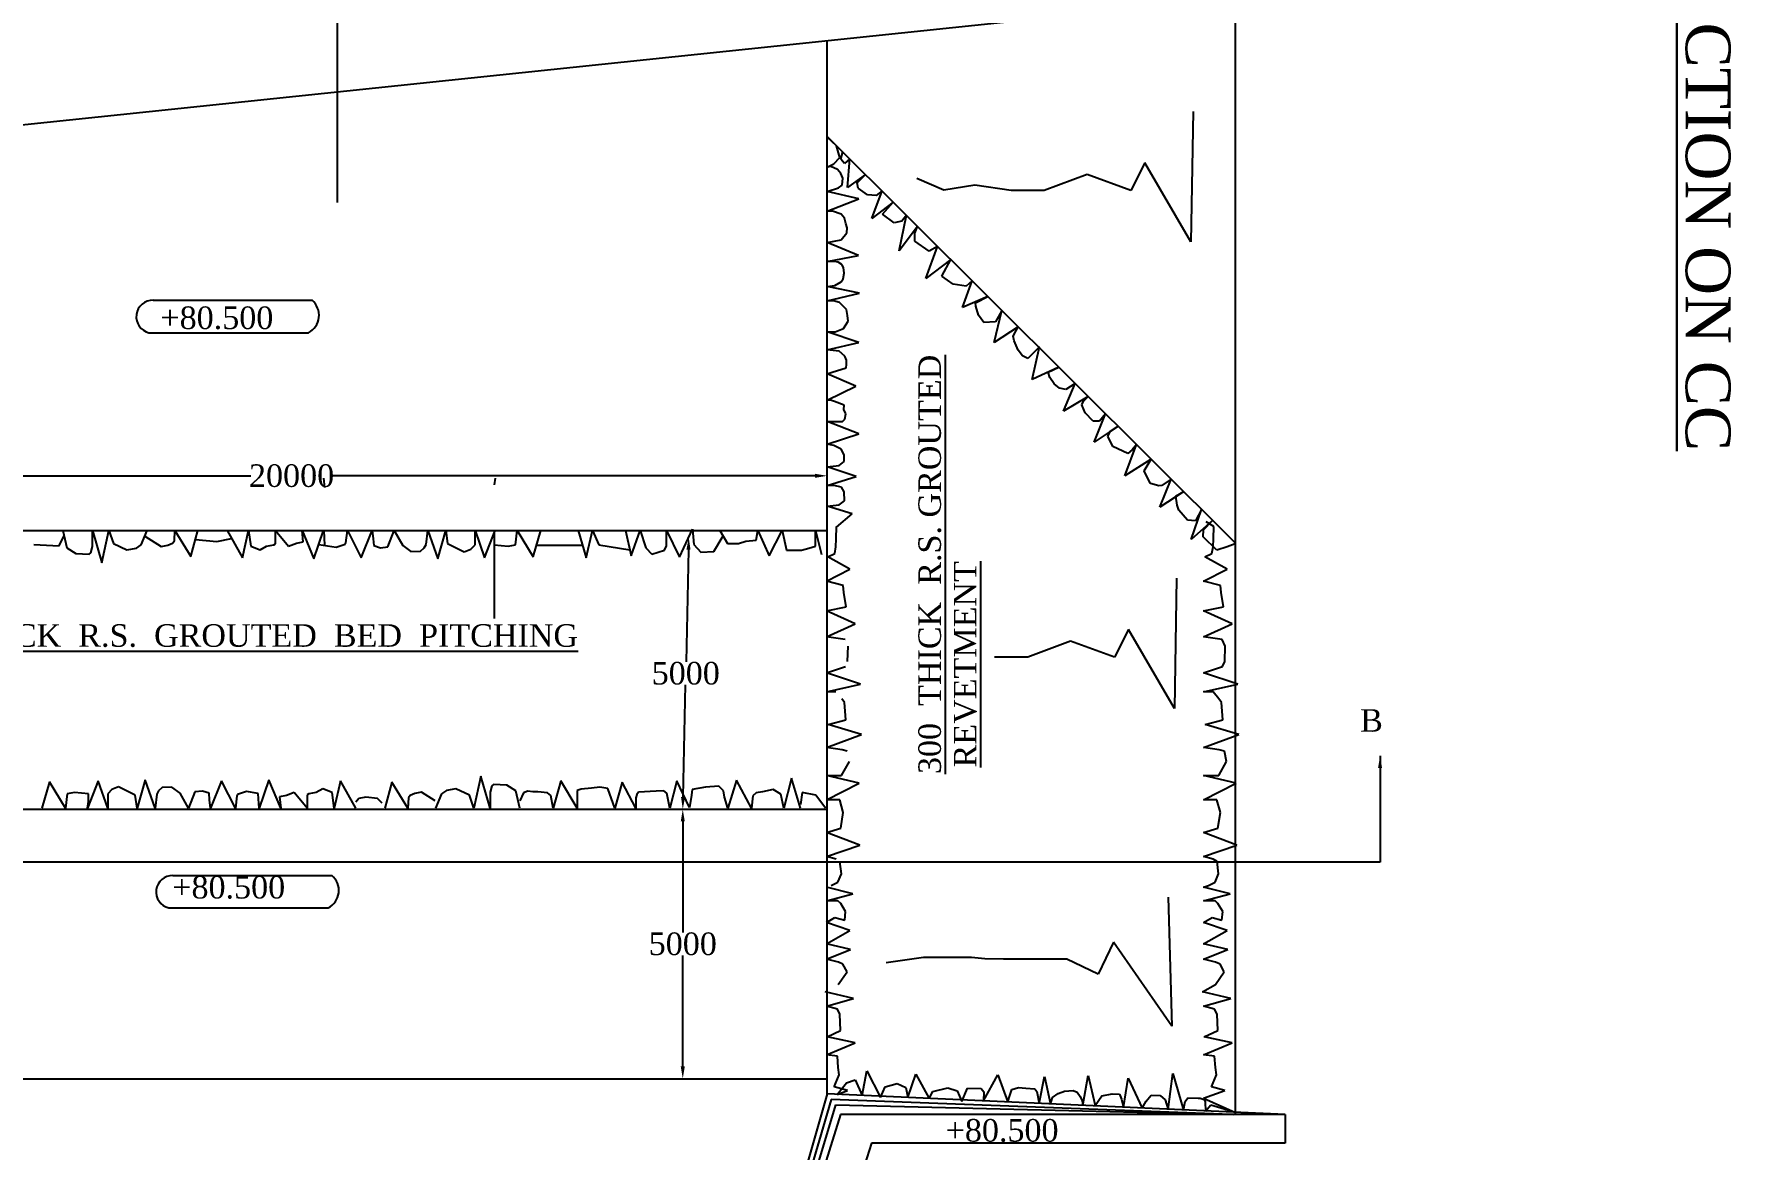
# Model space of a CAD drawing. Header units: millimetres. Extents: x 71701 to 922021, y 11212 to 550189.
# Drawn here: x 582130 to 734848, y 269622 to 369944 of the extents above; entities that cross this region are included whole.
import ezdxf

# ---------------------------------------------------------------- set-up
doc = ezdxf.new("R2010")
doc.units = ezdxf.units.MM
doc.header["$MEASUREMENT"] = 0
doc.header["$PDMODE"] = 66
doc.header["$PDSIZE"] = 170
for name, color, linetype in [('DIM', 5, 'Continuous'), ('DWG. LINE', 1, 'Continuous'), ('HATCH', 2, 'Continuous'), ('TEXT', 7, 'Continuous')]:
    doc.layers.add(name, color=color, linetype=linetype)
doc.layers.add('TITLE', color=7, linetype='Continuous', lineweight=30)
doc.styles.get("Standard").update_dxf_attribs({"font": 'TIMES.TTF', "height": 2030})
doc.dimstyles.get("Standard").update_dxf_attribs({"dimtxt": 2030, "dimasz": 1100, "dimexe": 0.18, "dimexo": 0.0625, "dimgap": 0.09, "dimtad": 0, "dimtih": 1, "dimtoh": 1, "dimdec": 1, "dimzin": 0, "dimdsep": 46, "dimtxsty": 'Standard', "dimcen": 0.09, "dimse1": 1, "dimse2": 1, "dimclrd": 5, "dimclre": 5, "dimclrt": 4, "dimadec": 0, "dimazin": 0, "dimtfac": 1, "dimtdec": 1, "dimtofl": 0, "dimtmove": 0, "dimatfit": 3, "dimfxl": 1, "dimtolj": 1, "dimtzin": 0, "dimarcsym": 0})

# ---------------------------------------------------------------- blocks, each defined once
blk = doc.blocks.new('*D24')
at = {"layer": 'Defpoints', "color": 0}
for p in [(641053, 324638), (640517, 300197), (640517, 300197)]:
    blk.add_point(p, dxfattribs=at)
at = {"layer": 'DIM', "color": 5, "lineweight": -2}
for p, q in [((641029, 323538), (640808, 313450)), ((640541, 301296), (640762, 311385))]:
    blk.add_line(p, q, dxfattribs=at)
at = {"layer": 'DIM', "color": 5}
for points in [[(640845, 323542), (641212, 323534), (641053, 324638)], [(640358, 301300), (640725, 301292), (640517, 300197)]]:
    blk.add_solid(points, dxfattribs=at)
at = {"layer": 'DIM', "color": 4, "insert": (640785, 312417), "char_height": 2030, "attachment_point": 5}
blk.add_mtext('\\A1;5000', dxfattribs=at)
blk = doc.blocks.new('*D25')
at = {"layer": 'Defpoints', "color": 0}
for p in [(640517, 300197), (640517, 275954), (640517, 275954)]:
    blk.add_point(p, dxfattribs=at)
at = {"layer": 'DIM', "color": 5, "lineweight": -2}
for p, q in [((640517, 299097), (640517, 289108)), ((640517, 277054), (640517, 287043))]:
    blk.add_line(p, q, dxfattribs=at)
at = {"layer": 'DIM', "color": 5}
for points in [[(640334, 299097), (640700, 299097), (640517, 300197)], [(640334, 277054), (640700, 277054), (640517, 275954)]]:
    blk.add_solid(points, dxfattribs=at)
at = {"layer": 'DIM', "color": 4, "insert": (640517, 288075), "char_height": 2030, "attachment_point": 5}
blk.add_mtext('\\A1;5000', dxfattribs=at)
blk = doc.blocks.new('*D32')
at = {"layer": 'Defpoints', "color": 0}
for p in [(557110, 330192), (653520, 330192), (653520, 330192)]:
    blk.add_point(p, dxfattribs=at)
at = {"layer": 'DIM', "color": 5, "lineweight": -2}
for p, q in [((558210, 330192), (601654, 330192)), ((652420, 330192), (608976, 330192))]:
    blk.add_line(p, q, dxfattribs=at)
at = {"layer": 'DIM', "color": 5}
for points in [[(558210, 330376), (558210, 330009), (557110, 330192)], [(652420, 330376), (652420, 330009), (653520, 330192)]]:
    blk.add_solid(points, dxfattribs=at)
at = {"layer": 'DIM', "color": 4, "insert": (605315, 330192), "char_height": 2030, "attachment_point": 5}
blk.add_mtext('\\A1;20000', dxfattribs=at)

msp = doc.modelspace()

# ---------------------------------------------------------------- linework, layer by layer
at = {"layer": 'DWG. LINE'}
for p, q in [((385686.02, 341343.65), (700147.47, 374236.31)), ((690224.76, 373198.39), (690224.76, 272715.78)), ((653519.83, 274583.49), (653519.83, 369359.06)), ((653519.83, 360731.34), (690224.76, 324153.98)), ((556780.29, 325257.6), (653519.83, 325257.6)), ((252971.17, 300196.64), (653519.83, 300196.64)), ((653519.83, 274583.49), (631340.95, 197426.29)), ((653860.61, 274074.16), (631345.8, 197426.29)), ((631351.57, 197426.29), (654296.56, 273596.36)), ((694731.09, 272715.78), (653519.83, 274583.49)), ((689869.94, 272715.78), (653860.61, 274074.16)), ((654296.56, 273596.36), (690044.48, 272715.78)), ((654695.61, 272715.78), (631358.3, 197426.29)), ((694731.09, 272715.78), (654695.61, 272715.78)), ((694731.09, 272715.78), (694731.09, 270144.01)), ((657507.48, 270144.01), (634088.3, 196655.68)), ((694731.09, 270144.01), (657507.48, 270144.01))]:
    msp.add_line(p, q, dxfattribs=at)
msp.add_lwpolyline([(252971.17, 275953.96), (653519.83, 275953.96)], dxfattribs=at)
at = {"layer": 'HATCH'}
for p, q in [((686436.12, 362980.08), (686243.4, 351234.48)), ((654363.75, 359890.35), (653519.83, 360651.74)), ((654663.03, 358816.63), (654363.75, 359890.35)), ((654730.05, 358688), (654929.89, 359326.17)), ((653519.83, 357949.64), (654113.47, 358253.09)), ((653839.03, 358031.53), (653519.83, 357949.64)), ((654431.98, 357756.99), (653839.03, 358031.53)), ((654113.47, 358253.09), (654663.03, 358816.63)), ((654750.15, 357395.75), (654431.98, 357756.99)), ((655059.12, 358298.33), (654730.05, 358688)), ((654923.7, 356962.25), (654750.15, 357395.75)), ((655540.07, 358718.12), (655059.12, 358298.33)), ((655339.43, 356130.81), (655540.07, 358718.12)), ((682099.98, 358358.86), (680847.31, 355855.7)), ((686243.4, 351234.48), (682099.98, 358358.86)), ((653519.83, 355777.37), (654533.22, 356109.72)), ((654533.22, 356109.72), (654865.85, 356326.46)), ((654865.85, 356326.46), (654923.7, 356962.25)), ((656969.01, 357294.15), (655339.43, 356130.81)), ((656220.03, 356542.56), (656969.01, 357294.15)), ((656305.35, 356067.65), (656220.03, 356542.56)), ((657134.1, 355470.98), (656305.35, 356067.65)), ((664022.74, 355883.73), (661565.4, 356928.5)), ((666793.79, 356353.88), (664022.74, 355883.73)), ((670055.15, 355855.7), (666793.79, 356353.88)), ((673042.27, 355855.7), (670055.15, 355855.7)), ((676896.61, 357299.83), (673042.27, 355855.7)), ((680847.31, 355855.7), (676896.61, 357299.83)), ((656369.92, 355112.69), (653519.83, 355777.37)), ((653519.83, 354006.92), (656369.92, 355112.69)), ((657926.3, 355422.27), (657134.1, 355470.98)), ((657537.2, 353336.37), (658449.57, 355818.73)), ((659456.34, 354815.46), (657537.2, 353336.37)), ((658449.57, 355818.73), (657926.3, 355422.27)), ((658487.83, 353738.21), (659456.34, 354815.46)), ((653983.57, 354006.92), (653519.83, 354006.92)), ((654778.99, 353717.92), (653983.57, 354006.92)), ((655068.24, 353371.13), (654778.99, 353717.92)), ((655198.4, 352894.29), (655068.24, 353371.13)), ((655299.63, 352504.14), (655198.4, 352894.29)), ((659535.96, 352958.88), (658487.83, 353738.21)), ((660230.66, 353092.83), (659535.96, 352958.88)), ((659974.53, 350426.5), (660640.09, 353635.83)), ((660640.09, 353635.83), (660230.66, 353092.83)), ((653519.83, 351174.77), (654778.99, 351434.86)), ((654778.99, 351434.86), (655270.71, 352056.2)), ((655270.71, 352056.2), (655299.63, 352504.14)), ((661645.98, 352633.43), (659974.53, 350426.5)), ((661396, 352036.1), (661645.98, 352633.43)), ((661396, 351310.2), (661396, 352036.1)), ((662691.11, 350394.93), (661396, 351310.2)), ((656326.42, 350012.15), (653519.83, 351174.77)), ((653519.83, 349463.05), (656326.42, 350012.15)), ((662375.23, 347933.18), (663448.85, 350836.82)), ((663448.85, 350836.82), (662691.11, 350394.93)), ((654113.7, 349463.05), (653519.83, 349463.05)), ((654489.72, 349419.71), (654113.7, 349463.05)), ((654822.35, 349188.51), (654489.72, 349419.71)), ((654981.44, 348928.42), (654822.35, 349188.51)), ((654952.51, 347902.48), (655024.82, 348437.12)), ((655024.82, 348437.12), (654981.44, 348928.42)), ((664635.2, 349654.6), (662375.23, 347933.18)), ((663828.29, 348154.11), (664635.2, 349654.6)), ((653519.83, 347237.79), (654186.01, 347324.49)), ((656427.66, 346616.46), (653519.83, 347237.79)), ((654186.01, 347324.49), (654764.5, 347656.84)), ((654764.5, 347656.84), (654952.51, 347902.48)), ((664839.11, 347428.21), (663828.29, 348154.11)), ((666007.87, 347238.84), (664839.11, 347428.21)), ((665702.64, 345332.58), (666564.46, 347732.05)), ((666564.46, 347732.05), (666007.87, 347238.84)), ((653519.83, 345943.77), (656427.66, 346616.46)), ((654084.53, 345943.77), (653519.83, 345943.77)), ((654619.64, 345784.83), (654084.53, 345943.77)), ((655255.97, 345163.49), (654619.64, 345784.83)), ((655342.74, 344599.95), (655255.97, 345163.49)), ((667975.21, 346326.2), (665702.64, 345332.58)), ((666854.12, 345761.94), (667975.21, 346326.2)), ((666878.85, 345465.47), (666854.12, 345761.94)), ((667126.13, 344637.8), (666878.85, 345465.47)), ((654981.19, 343458.42), (655400.59, 344108.66)), ((655400.59, 344108.66), (655342.74, 344599.95)), ((667620.68, 343983.07), (667126.13, 344637.8)), ((668646.89, 344032.48), (667620.68, 343983.07)), ((668548.63, 342199.98), (669231.8, 345073.97)), ((669231.8, 345073.97), (668646.89, 344032.48)), ((656355.1, 342186.84), (653519.83, 343140.52)), ((653519.83, 343140.52), (654243.62, 343140.52)), ((653519.83, 341515.05), (656355.1, 342186.84)), ((654243.62, 343140.52), (654981.19, 343458.42)), ((670701.4, 343609.48), (668548.63, 342199.98)), ((670254.85, 342768.23), (670701.4, 343609.48)), ((670329.04, 342348.22), (670254.85, 342768.23)), ((670687.59, 341508.19), (670329.04, 342348.22)), ((654604.1, 341413.9), (653519.83, 341515.05)), ((655095.82, 340951.51), (654604.1, 341413.9)), ((655240.44, 340604.72), (655095.82, 340951.51)), ((655240.44, 340214.57), (655240.44, 340604.72)), ((671083.24, 340977), (670687.59, 341508.19)), ((671577.79, 340754.64), (671083.24, 340977)), ((672628.73, 341792.32), (671577.79, 340754.64)), ((671953.27, 338871.24), (672628.73, 341792.32)), ((653519.83, 339362.04), (653953.3, 339506.54)), ((656093.71, 338263.86), (653519.83, 339362.04)), ((653953.3, 339506.54), (655225.97, 339911.13)), ((655225.97, 339911.13), (655240.44, 340214.57)), ((674358.53, 339965.06), (671953.27, 338871.24)), ((673387.49, 339513.61), (673844.95, 339735.97)), ((673560.58, 339044.19), (673387.49, 339513.61)), ((673932.87, 338458.78), (673560.58, 339044.19)), ((673844.95, 339735.97), (674358.53, 339965.06)), ((653519.83, 337007.6), (656093.71, 338263.86)), ((674402.7, 338075.83), (673932.87, 338458.78)), ((674971.44, 337952.3), (674402.7, 338075.83)), ((674785.98, 336000.48), (675822.47, 338506.21)), ((675822.47, 338506.21), (674971.44, 337952.3)), ((653808.05, 337007.6), (653519.83, 337007.6)), ((654165.15, 336868.64), (653808.05, 337007.6)), ((655024.7, 336534.16), (654165.15, 336868.64)), ((655015.96, 336160.32), (655024.7, 336534.16)), ((655178.82, 335762.55), (655015.96, 336160.32)), ((676997.69, 337335.08), (674785.98, 336000.48)), ((676418.02, 336581.09), (676566.39, 336902.27)), ((676714.76, 335852.24), (676418.02, 336581.09)), ((676566.39, 336902.27), (676997.69, 337335.08)), ((656355.18, 333968.09), (653519.83, 335084.54)), ((653519.83, 335084.54), (654898.33, 335084.54)), ((654898.33, 335084.54), (655106.44, 335274.38)), ((655106.44, 335274.38), (655178.82, 335762.55)), ((677447.63, 335118.23), (676714.76, 335852.24)), ((678004.01, 335093.52), (677447.63, 335118.23)), ((677521.81, 333203.47), (678562.84, 335775.36)), ((679698, 334644.15), (677521.81, 333203.47)), ((678562.84, 335775.36), (678004.01, 335093.52)), ((679007.26, 334213.48), (679698, 334644.15)), ((653519.83, 333027.91), (656355.18, 333968.09)), ((654120.32, 332928.47), (653519.83, 333027.91)), ((654762.73, 332584.94), (654120.32, 332928.47)), ((678772.35, 333756.41), (679007.26, 334213.48)), ((679217.45, 332829.92), (678772.35, 333756.41)), ((680282.77, 330180.2), (681338.33, 333009.53)), ((681338.33, 333009.53), (680960.77, 332521.09)), ((654581.77, 331120.43), (655034.17, 331473)), ((655043.22, 332078.69), (654762.73, 332584.94)), ((655034.17, 331473), (655043.22, 332078.69)), ((680552.76, 332199.9), (679217.45, 332829.92)), ((682673.27, 331679.22), (680282.77, 330180.2)), ((680960.77, 332521.09), (680552.76, 332199.9)), ((682038.45, 330637.27), (682673.27, 331679.22)), ((608190.77, 329969.49), (608261.85, 329147.46)), ((623634.66, 329969.49), (623556.61, 329370.1)), ((653519.83, 331007.88), (654581.77, 331120.43)), ((656120.24, 330140.03), (653519.83, 331007.88)), ((653519.83, 329313.46), (656120.24, 330140.03)), ((682273.37, 330130.79), (682038.45, 330637.27)), ((682607.19, 329500.77), (682273.37, 330130.79)), ((683438.07, 327362.01), (684476.69, 329882.07)), ((684476.69, 329882.07), (683611.17, 329313.83)), ((654113.52, 329313.46), (653519.83, 329313.46)), ((654797.67, 329184.49), (654113.52, 329313.46)), ((655042.93, 328745.98), (654797.67, 329184.49)), ((655081.66, 327946.34), (655042.93, 328745.98)), ((683351.53, 329301.48), (682607.19, 329500.77)), ((683611.17, 329313.83), (683351.53, 329301.48)), ((685597.02, 328765.63), (683438.07, 327362.01)), ((684897.02, 328374.98), (685597.02, 328765.63)), ((684996.12, 327555.23), (684897.02, 328374.98)), ((653519.83, 327469.14), (654578.23, 327585.22)), ((655765.8, 326759.79), (653519.83, 327469.14)), ((654578.23, 327585.22), (655081.66, 327946.34)), ((685144.48, 327110.51), (684996.12, 327555.23)), ((685935.78, 326196.37), (685144.48, 327110.51)), ((686272.87, 324454.56), (687204.23, 327164.01)), ((687204.23, 327164.01), (686652.89, 326134.61)), ((640215.42, 322883.42), (641405.72, 325378.95)), ((641405.72, 325378.95), (641522.8, 324014.21)), ((654324.51, 324529.12), (654351.93, 325626.79)), ((654350.58, 325572.8), (655765.8, 326759.79)), ((686652.89, 326134.61), (685935.78, 326196.37)), ((688199.01, 326172.68), (686272.87, 324454.56)), ((687348.53, 324713.98), (687360.9, 325331.64)), ((687360.9, 325331.64), (688199.01, 326172.68)), ((688293.2, 325626.79), (687607.75, 326047.29)), ((688265.78, 324529.12), (688293.2, 325626.79)), ((582129.82, 323997.34), (584402.41, 323888.03)), ((584402.41, 323888.03), (584838.3, 324825.04)), ((584737.5, 325257.6), (585099.06, 323706.09)), ((587261.87, 323259.7), (587404.03, 323817.69)), ((587404.03, 323817.69), (587404.03, 325257.6)), ((587404.03, 325257.6), (588246.82, 322377.06)), ((588246.82, 322377.06), (588876.37, 325257.6)), ((588876.37, 325257.6), (589282.53, 324101.76)), ((589282.53, 324101.76), (590501.01, 323543.77)), ((591353.95, 323675.66), (591780.42, 323969.87)), ((591780.42, 323969.87), (592322.15, 325257.6)), ((592112.54, 324759.33), (593591.4, 323826.76)), ((593591.4, 323826.76), (594180.34, 323958.65)), ((594180.34, 323958.65), (594606.81, 324131.12)), ((594606.81, 324131.12), (594769.27, 324334.02)), ((594769.27, 324334.02), (594820.04, 325257.6)), ((594820.04, 325257.6), (596256.76, 322934.67)), ((596256.76, 322934.67), (596886.31, 325257.6)), ((596672.69, 324469.38), (598602.34, 324284)), ((598602.34, 324284), (599911.89, 324541.39)), ((599506.05, 325257.6), (600891.3, 322812.95)), ((600891.3, 322812.95), (601439.62, 325257.6)), ((601439.62, 325257.6), (601632.55, 323847.77)), ((601632.55, 323847.77), (602475.33, 323533.26)), ((602475.33, 323533.26), (603054.11, 323868.06)), ((603054.11, 323868.06), (603714.13, 323969.51)), ((603714.13, 323969.51), (603876.59, 324081.11)), ((603876.59, 324081.11), (603876.59, 325257.6)), ((603876.59, 325257.6), (605048.36, 323868.17)), ((605048.36, 323868.17), (605748.99, 324131.95)), ((605748.99, 324131.95), (606358.23, 324243.55)), ((606358.23, 324243.55), (606256.69, 325257.6)), ((606256.69, 325257.6), (607317.52, 322731.16)), ((607317.52, 322731.16), (608190.77, 325257.6)), ((607764.33, 324023.84), (609328.02, 323765.98)), ((608228.27, 325257.6), (608282.16, 323938.45)), ((609328.02, 323765.98), (610140.35, 324029.76)), ((610140.35, 324029.76), (610201.27, 324161.64)), ((610201.27, 324161.64), (610333.27, 325257.6)), ((610333.27, 325257.6), (611572.07, 322822.47)), ((611572.07, 322822.47), (612571.71, 325257.6)), ((612571.71, 325257.6), (612652.94, 324507.49)), ((612652.94, 324507.49), (612703.71, 323919.07)), ((612703.71, 323919.07), (613302.8, 323726.31)), ((613302.8, 323726.31), (613983.12, 323787.18)), ((613983.12, 323787.18), (614557.77, 325257.6)), ((614557.77, 325257.6), (615313.08, 323932)), ((615313.08, 323932), (616049.33, 323380.29)), ((617242.32, 323714.04), (617412.75, 324020.54)), ((617412.75, 324020.54), (617562.73, 325257.6)), ((617562.73, 325257.6), (618463.67, 322708.58)), ((618463.67, 322708.58), (619185.65, 325257.6)), ((619185.65, 325257.6), (619341.76, 324112.31)), ((619341.76, 324112.31), (620844.27, 323351.96)), ((621449.18, 323585.91), (621819.93, 323975.84)), ((621819.93, 323975.84), (621819.93, 325257.6)), ((621819.93, 325257.6), (622678.51, 322825.56)), ((622678.51, 322825.56), (623634.66, 325257.6)), ((623556.61, 325059.07), (623556.61, 317358.67)), ((623556.61, 323975.84), (624805.45, 323858.86)), ((624805.45, 323858.86), (625468.9, 323975.84)), ((625468.9, 323975.84), (625625.01, 325257.6)), ((625625.01, 325257.6), (627049.47, 322903.54)), ((627049.47, 322903.54), (627751.94, 325257.6)), ((627363.79, 323956.85), (631497.97, 323956.85)), ((631114.81, 325257.6), (631836.8, 322806.57)), ((631836.8, 322806.57), (632383.17, 325257.6)), ((632383.17, 325257.6), (632973.25, 323996.28)), ((632973.25, 323996.28), (635755.04, 323533.05)), ((635353.85, 325257.6), (635883.49, 322980.9)), ((635883.49, 322980.9), (636683.53, 325257.6)), ((636683.53, 325257.6), (637190.87, 323702.27)), ((638869.01, 323507.31), (639064.14, 323897.23)), ((639064.14, 323897.23), (639064.14, 325257.6)), ((639064.14, 325257.6), (640215.42, 322883.42)), ((641522.8, 324014.21), (642147.22, 323331.84)), ((643298.5, 323370.83), (644142.79, 324776.75)), ((643864.38, 325257.6), (644527.83, 324111.69)), ((644527.83, 324111.69), (645523.01, 324111.69)), ((645523.01, 324111.69), (646186.45, 324326.15)), ((646186.45, 324326.15), (647123.09, 324404.14)), ((647123.09, 324404.14), (647279.19, 325257.6)), ((647279.19, 325257.6), (648281.75, 322984.98)), ((648281.75, 322984.98), (649452.54, 325257.6)), ((649452.54, 325257.6), (649842.81, 323511.39)), ((651852.67, 323686.85), (652457.57, 323862.32)), ((652457.57, 323862.32), (652457.57, 325257.6)), ((652457.57, 325257.6), (652991.38, 323101.27)), ((654187.42, 323211.91), (654297.09, 323788.19)), ((654297.09, 323788.19), (654324.51, 324529.12)), ((688560.2, 323515.71), (687348.53, 324713.98)), ((688128.69, 323211.91), (688238.37, 323788.19)), ((688238.37, 323788.19), (688265.78, 324529.12)), ((689499.86, 323812.19), (688560.2, 323515.71)), ((690224.76, 324083.96), (689499.86, 323812.19)), ((585099.06, 323706.09), (585901.23, 323188.69)), ((585901.23, 323188.69), (587099.41, 323137.96)), ((587099.41, 323137.96), (587261.87, 323259.7)), ((590501.01, 323543.77), (591353.95, 323675.66)), ((616049.33, 323380.29), (616921.92, 323414.34)), ((616921.92, 323414.34), (617242.32, 323714.04)), ((620844.27, 323351.96), (621449.18, 323585.91)), ((637190.87, 323702.27), (637717.73, 323156.37)), ((637717.73, 323156.37), (638869.01, 323507.31)), ((642147.22, 323331.84), (643298.5, 323370.83)), ((649842.81, 323511.39), (651208.73, 323491.89)), ((651208.73, 323491.89), (651852.67, 323686.85)), ((653556.8, 322910.05), (654187.42, 323211.91)), ((655558.32, 321784.94), (653556.8, 322910.05)), ((687498.08, 322910.05), (688128.69, 323211.91)), ((689499.6, 321784.94), (687498.08, 322910.05)), ((653437.85, 320714.71), (655558.32, 321784.94)), ((654955.12, 320330.53), (653437.85, 320714.71)), ((684957.08, 320996.19), (684764.36, 309250.58)), ((687379.12, 320714.71), (689499.6, 321784.94)), ((688896.4, 320330.53), (687379.12, 320714.71)), ((655009.96, 319699.37), (654955.12, 320330.53)), ((655229.3, 318409.61), (655009.96, 319699.37)), ((688951.23, 319699.37), (688896.4, 320330.53)), ((689170.58, 318409.61), (688951.23, 319699.37)), ((653437.85, 318052.86), (655229.3, 318409.61)), ((656024.43, 316872.87), (653437.85, 318052.86)), ((687379.12, 318052.86), (689170.58, 318409.61)), ((689965.7, 316872.87), (687379.12, 318052.86)), ((653437.85, 315712.14), (656024.43, 316872.87)), ((680620.94, 316374.97), (679368.28, 313871.81)), ((684764.36, 309250.58), (680620.94, 316374.97)), ((687379.12, 315712.14), (689965.7, 316872.87)), ((655122.35, 315465.16), (653437.85, 315712.14)), ((655341.69, 313489.35), (655396.53, 314861.44)), ((675417.57, 315315.94), (671563.23, 313871.81)), ((679368.28, 313871.81), (675417.57, 315315.94)), ((689063.62, 315465.16), (687379.12, 315712.14)), ((689337.8, 314861.44), (689063.62, 315465.16)), ((689282.97, 313489.35), (689337.8, 314861.44)), ((671563.23, 313871.81), (668576.11, 313871.81)), ((689091.04, 313022.84), (689282.97, 313489.35)), ((653437.85, 312474.01), (655149.76, 313022.84)), ((656520.67, 311458.66), (653437.85, 312474.01)), ((687379.12, 312474.01), (689091.04, 313022.84)), ((690461.94, 311458.66), (687379.12, 312474.01)), ((653437.85, 310745.18), (656520.67, 311458.66)), ((654299.8, 310745.18), (653437.85, 310745.18)), ((655067.51, 309784.71), (654820.75, 310141.46)), ((687379.12, 310745.18), (690461.94, 311458.66)), ((688241.08, 310745.18), (687379.12, 310745.18)), ((688762.02, 310141.46), (688241.08, 310745.18)), ((689008.79, 309784.71), (688762.02, 310141.46)), ((655177.18, 308247.98), (655067.51, 309784.71)), ((689118.46, 308247.98), (689008.79, 309784.71)), ((653597.24, 307819.96), (655177.18, 308247.98)), ((656609.21, 306919.5), (653597.24, 307819.96)), ((687538.52, 307819.96), (689118.46, 308247.98)), ((690550.49, 306919.5), (687538.52, 307819.96)), ((653437.85, 305744.99), (656609.21, 306919.5)), ((654848.97, 305549.24), (653437.85, 305744.99)), ((655318.37, 305431.79), (654848.97, 305549.24)), ((687379.12, 305744.99), (690550.49, 306919.5)), ((688790.25, 305549.24), (687379.12, 305744.99)), ((689259.64, 305431.79), (688790.25, 305549.24)), ((654809.85, 303239.38), (655513.95, 304492.19)), ((688751.13, 303239.38), (689455.23, 304492.19)), ((689455.23, 304492.19), (689259.64, 305431.79)), ((583544.65, 302656.81), (582842.17, 300302.75)), ((584969.11, 300302.75), (583544.65, 302656.81)), ((587915.6, 302734.8), (586959.46, 300302.75)), ((588774.18, 300302.75), (587915.6, 302734.8)), ((592130.45, 302851.77), (591408.47, 300302.75)), ((593031.39, 300302.75), (592130.45, 302851.77)), ((599022.05, 302737.88), (598022.41, 300302.75)), ((600260.84, 300302.75), (599022.05, 302737.88)), ((603276.59, 302829.19), (602403.35, 300302.75)), ((604337.42, 300302.75), (603276.59, 302829.19)), ((609702.82, 302747.4), (609154.5, 300302.75)), ((611088.07, 300302.75), (609702.82, 302747.4)), ((614337.36, 302625.68), (613707.81, 300302.75)), ((615774.08, 300302.75), (614337.36, 302625.68)), ((622347.3, 303183.29), (621717.75, 300302.75)), ((623190.09, 300302.75), (622347.3, 303183.29)), ((623494.71, 302422.39), (623332.24, 302300.65)), ((624692.88, 302371.67), (623494.71, 302422.39)), ((629552.69, 302757.87), (628862.22, 300302.75)), ((630999.22, 300302.75), (629552.69, 302757.87)), ((635075.25, 302616.33), (634415.23, 300302.75)), ((636293.73, 300302.75), (635075.25, 302616.33)), ((639983.1, 302758.42), (639343.4, 300302.75)), ((641120.35, 300343.84), (639983.1, 302758.42)), ((645349.56, 302799.07), (644567.69, 300302.75)), ((646714.17, 300302.75), (645349.56, 302799.07)), ((650288.39, 302981.78), (649608.07, 300302.75)), ((651119.47, 300302.75), (650288.39, 302981.78)), ((656374.51, 302534.68), (653437.85, 303239.38)), ((653437.85, 303239.38), (654809.85, 303239.38)), ((653437.85, 301041.11), (656374.51, 302534.68)), ((690315.79, 302534.68), (687379.12, 303239.38)), ((687379.12, 303239.38), (688751.13, 303239.38)), ((687379.12, 301041.11), (690315.79, 302534.68)), ((585125.22, 301584.51), (584969.11, 300302.75)), ((585788.67, 301701.49), (585125.22, 301584.51)), ((587037.51, 301584.51), (585788.67, 301701.49)), ((586959.46, 300302.75), (587037.51, 300902.14)), ((587037.51, 300902.14), (587037.51, 301584.51)), ((589144.93, 301974.44), (588774.18, 301584.51)), ((588774.18, 301584.51), (588774.18, 300302.75)), ((589749.84, 302208.39), (589144.93, 301974.44)), ((591252.36, 301448.04), (589749.84, 302208.39)), ((591408.47, 300302.75), (591252.36, 301448.04)), ((593181.37, 301539.81), (593031.39, 300302.75)), ((593351.79, 301846.31), (593181.37, 301539.81)), ((593672.2, 302146.01), (593351.79, 301846.31)), ((594544.79, 302180.06), (593672.2, 302146.01)), ((595281.04, 301628.36), (594544.79, 302180.06)), ((596036.35, 300302.75), (595281.04, 301628.36)), ((596610.99, 301773.17), (596036.35, 300302.75)), ((597291.32, 301834.05), (596610.99, 301773.17)), ((597890.4, 301641.28), (597291.32, 301834.05)), ((597941.17, 301052.86), (597890.4, 301641.28)), ((598022.41, 300302.75), (597941.17, 301052.86)), ((600392.85, 301398.71), (600260.84, 300302.75)), ((600453.77, 301530.6), (600392.85, 301398.71)), ((601266.09, 301794.37), (600453.77, 301530.6)), ((602311.96, 301621.9), (601266.09, 301794.37)), ((602332.27, 301124.79), (602311.96, 301621.9)), ((602403.35, 300302.75), (602332.27, 301124.79)), ((604845.13, 301428.4), (604235.88, 301316.81)), ((604235.88, 301316.81), (604337.42, 300302.75)), ((605545.76, 301692.18), (604845.13, 301428.4)), ((606717.53, 300302.75), (605545.76, 301692.18)), ((606879.99, 301590.84), (606717.53, 301479.24)), ((606717.53, 301479.24), (606717.53, 300302.75)), ((607540, 301692.29), (606879.99, 301590.84)), ((608118.79, 302027.09), (607540, 301692.29)), ((608961.57, 301712.58), (608118.79, 302027.09)), ((609154.5, 300302.75), (608961.57, 301712.58)), ((611372.38, 301154.61), (611088.07, 300840.11)), ((611991.78, 301276.36), (611372.38, 301154.61)), ((613047.8, 301174.9), (611991.78, 301276.36)), ((613474.27, 300748.8), (613047.8, 301174.9)), ((615824.85, 301226.33), (615774.08, 300302.75)), ((615987.31, 301429.24), (615824.85, 301226.33)), ((616413.78, 301601.71), (615987.31, 301429.24)), ((617002.72, 301733.59), (616413.78, 301601.71)), ((618241.51, 300952.41), (617002.72, 301733.59)), ((618813.69, 301590.48), (618271.97, 300302.75)), ((619240.16, 301884.69), (618813.69, 301590.48)), ((620093.1, 302016.58), (619240.16, 301884.69)), ((621311.59, 301458.59), (620093.1, 302016.58)), ((621717.75, 300302.75), (621311.59, 301458.59)), ((623332.24, 302300.65), (623190.09, 301742.66)), ((623190.09, 301742.66), (623190.09, 300302.75)), ((625495.05, 301854.26), (624692.88, 302371.67)), ((625856.62, 300302.75), (625495.05, 301854.26)), ((626191.71, 301672.32), (625856.62, 300952.01)), ((626577.56, 301814.36), (626191.71, 301672.32)), ((627034.49, 301753.49), (626577.56, 301814.36)), ((627460.96, 301753.49), (627034.49, 301753.49)), ((628344.36, 301662.18), (627460.96, 301753.49)), ((628638.83, 301418.69), (628344.36, 301662.18)), ((628862.22, 300302.75), (628638.83, 301418.69)), ((631374.91, 301986.26), (630999.22, 301874.66)), ((630999.22, 301874.66), (630999.22, 300302.75)), ((632298.93, 302077.57), (631374.91, 301986.26)), ((633040.18, 302168.87), (632298.93, 302077.57)), ((633771.27, 302057.28), (633040.18, 302168.87)), ((634415.23, 300302.75), (633771.27, 302057.28)), ((636374.96, 301530.78), (636293.73, 301206.13)), ((636293.73, 301206.13), (636293.73, 300302.75)), ((636517.12, 301743.83), (636374.96, 301530.78)), ((638124.91, 301825.05), (636517.12, 301743.83)), ((638815.39, 301845.34), (638124.91, 301825.05)), ((639069.24, 301642.44), (638815.39, 301845.34)), ((639343.4, 300302.75), (639069.24, 301642.44)), ((641292.97, 301449.68), (641120.35, 300343.84)), ((641353.9, 301967.09), (641292.97, 301449.68)), ((642557.19, 302180.21), (641353.9, 301967.09)), ((643765.52, 302261.37), (642557.19, 302180.21)), ((644171.68, 301855.56), (643765.52, 302261.37)), ((644273.23, 301277.28), (644171.68, 301855.56)), ((644567.69, 300302.75), (644273.23, 301277.28)), ((646805.56, 301409.26), (646714.17, 300302.75)), ((647120.33, 301662.9), (646805.56, 301409.26)), ((647688.96, 301754.2), (647120.33, 301662.9)), ((648653.59, 301957.11), (647688.96, 301754.2)), ((649344.07, 301551.3), (648653.59, 301957.11)), ((649608.07, 300302.75), (649344.07, 301551.3)), ((651270.91, 301688.04), (651119.47, 300628.9)), ((652482.4, 301461.08), (651270.91, 301688.04)), ((653357.91, 300302.75), (652482.4, 301461.08)), ((654646.22, 301041.11), (653437.85, 301041.11)), ((654959.15, 299905.75), (654646.22, 301041.11)), ((688587.5, 301041.11), (687379.12, 301041.11)), ((688900.43, 299905.75), (688587.5, 301041.11)), ((654724.46, 298496.34), (654959.15, 299905.75)), ((688665.73, 298496.34), (688900.43, 299905.75)), ((653437.85, 298104.84), (654724.46, 298496.34)), ((656445.58, 296969.48), (653437.85, 298104.84)), ((687379.12, 298104.84), (688665.73, 298496.34)), ((690386.85, 296969.48), (687379.12, 298104.84)), ((653437.85, 295949.74), (656445.58, 296969.48)), ((687379.12, 295949.74), (690386.85, 296969.48)), ((654307.72, 295696.07), (653437.85, 295949.74)), ((654795.13, 294369.17), (654658.65, 295481.42)), ((688248.99, 295696.07), (687379.12, 295949.74)), ((688599.93, 295481.42), (688248.99, 295696.07)), ((688736.4, 294369.17), (688599.93, 295481.42)), ((653878.8, 293334.97), (654483.18, 293647.18)), ((654483.18, 293647.18), (654795.13, 294369.17)), ((687379.12, 293194.03), (687820.07, 293334.97)), ((687820.07, 293334.97), (688424.46, 293647.18)), ((688424.46, 293647.18), (688736.4, 294369.17)), ((655828.03, 292569.61), (653437.85, 293194.03)), ((653437.85, 291945.18), (655828.03, 292569.61)), ((654482.78, 291945.18), (653437.85, 291945.18)), ((654736.24, 291711.03), (654482.78, 291945.18)), ((655165.16, 291008.55), (654736.24, 291711.03)), ((684198.72, 292295.38), (684511.08, 280685.45)), ((689769.31, 292569.61), (687379.12, 293194.03)), ((687379.12, 291945.18), (689769.31, 292569.61)), ((688424.06, 291945.18), (687379.12, 291945.18)), ((688677.51, 291711.03), (688424.06, 291945.18)), ((689106.43, 291008.55), (688677.51, 291711.03)), ((653437.85, 289993.87), (654209.84, 290442.67)), ((654209.84, 290442.67), (655087.17, 290208.51)), ((655087.17, 290208.51), (655165.16, 291008.55)), ((687379.12, 289993.87), (688151.11, 290442.67)), ((688151.11, 290442.67), (689028.45, 290208.51)), ((689028.45, 290208.51), (689106.43, 291008.55)), ((655555.08, 289271.88), (653437.85, 289993.87)), ((653437.85, 288074.86), (655555.08, 289271.88)), ((689496.36, 289271.88), (687379.12, 289993.87)), ((687379.12, 288074.86), (689496.36, 289271.88)), ((655613.86, 287567.51), (653437.85, 288074.86)), ((653437.85, 286708.93), (655613.86, 287567.51)), ((679263.36, 288238.14), (677888.96, 285366.87)), ((684511.08, 280685.45), (679263.36, 288238.14)), ((689555.14, 287567.51), (687379.12, 288074.86)), ((687379.12, 286708.93), (689555.14, 287567.51)), ((654522.07, 286435.75), (653437.85, 286708.93)), ((654931.49, 286260.13), (654522.07, 286435.75)), ((655301.92, 285557.65), (654931.49, 286260.13)), ((662192.07, 286864.69), (658818.54, 286365.34)), ((666502.7, 286864.69), (662192.07, 286864.69)), ((667689.69, 286739.85), (666502.7, 286864.69)), ((669376.46, 286717.69), (667689.69, 286739.85)), ((675066.95, 286717.69), (669376.46, 286717.69)), ((677888.96, 285366.87), (675066.95, 286717.69)), ((688463.34, 286435.75), (687379.12, 286708.93)), ((688872.77, 286260.13), (688463.34, 286435.75)), ((689243.2, 285557.65), (688872.77, 286260.13)), ((654502.57, 284425.89), (655301.92, 285557.65)), ((687274.5, 283776.98), (688443.85, 284425.89)), ((688443.85, 284425.89), (689243.2, 285557.65)), ((655887.25, 283152.56), (653333.23, 283776.98)), ((653437.85, 282469.6), (655887.25, 283152.56)), ((689828.52, 283152.56), (687274.5, 283776.98)), ((687379.12, 282469.6), (689828.52, 283152.56)), ((654425.02, 282196.41), (653437.85, 282469.6)), ((654658.98, 281747.61), (654425.02, 282196.41)), ((654717.47, 280284.12), (654658.98, 281747.61)), ((688366.3, 282196.41), (687379.12, 282469.6)), ((688600.25, 281747.61), (688366.3, 282196.41)), ((688658.74, 280284.12), (688600.25, 281747.61)), ((653494.73, 279706.22), (654717.47, 280284.12)), ((656023.72, 279171.87), (653494.73, 279706.22)), ((687436.01, 279706.22), (688658.74, 280284.12)), ((689965, 279171.87), (687436.01, 279706.22)), ((653437.85, 278092.18), (656023.72, 279171.87)), ((654425.24, 277975.1), (653437.85, 278092.18)), ((654503.23, 276960.41), (654425.24, 277975.1)), ((687379.12, 278092.18), (689965, 279171.87)), ((688366.52, 277975.1), (687379.12, 278092.18)), ((688444.5, 276960.41), (688366.52, 277975.1)), ((654600.71, 276296.97), (654503.23, 276960.41)), ((656657, 274441.31), (657086.45, 276664.36)), ((657086.45, 276664.36), (658321.97, 274266.67)), ((684193.21, 273193.36), (684614.44, 276428.71)), ((684614.44, 276428.71), (685581.28, 273130.45)), ((688541.98, 276296.97), (688444.5, 276960.41)), ((654153.15, 275233.09), (654600.71, 276296.97)), ((655341.57, 274892.01), (654153.15, 275233.09)), ((654397.64, 274543.7), (655256.93, 275572.34)), ((655256.93, 275572.34), (656017.25, 275857.22)), ((656017.25, 275857.22), (656657, 274441.31)), ((658321.97, 274266.67), (658725.89, 275216.25)), ((658725.89, 275216.25), (659795.09, 275524.86)), ((659795.09, 275524.86), (660579.16, 275145.03)), ((660579.16, 275145.03), (660770.86, 274254.87)), ((660770.86, 274254.87), (661482.05, 276355.75)), ((661482.05, 276355.75), (662689.33, 274167.92)), ((663026.45, 274812.68), (664380.77, 275121.29)), ((664380.77, 275121.29), (665212.37, 274860.16)), ((665616.29, 273886.84), (666139.01, 275097.55)), ((666139.01, 275097.55), (667374.53, 275073.81)), ((667374.53, 275073.81), (667612.13, 274765.2)), ((667575.02, 273946.5), (668871.41, 276284.53)), ((668871.41, 276284.53), (669764.38, 273847.28)), ((669886, 274255.96), (670131.47, 274975.39)), ((670131.47, 274975.39), (670712.42, 275147.07)), ((670712.42, 275147.07), (671399.73, 275106.19)), ((671399.73, 275106.19), (672195.21, 275040.86)), ((672195.21, 275040.86), (672383.4, 274795.61)), ((672595.52, 273718.97), (673078.9, 276152.71)), ((673078.9, 276152.71), (673605.31, 273673.2)), ((676527.18, 273540.78), (676986.31, 276226.3)), ((676986.31, 276226.3), (677616.36, 273528.45)), ((680190.37, 273374.77), (680582.64, 276012.41)), ((680582.64, 276012.41), (681852.09, 273299.46)), ((688094.42, 275233.09), (688541.98, 276296.97)), ((689282.84, 274892.01), (688094.42, 275233.09)), ((654397.64, 274543.7), (655341.57, 274892.01)), ((662689.33, 274167.92), (663026.45, 274812.68)), ((665212.37, 274860.16), (665616.29, 273886.84)), ((667612.13, 274765.2), (667575.02, 273946.5)), ((669764.38, 273847.28), (669886, 274255.96)), ((672383.4, 274795.61), (672595.52, 273718.97)), ((673605.31, 273673.2), (673776.13, 274264.06)), ((673776.13, 274264.06), (674307.99, 274623.77)), ((674307.99, 274623.77), (674864.39, 274819.98)), ((674864.39, 274819.98), (675644.41, 274885.55)), ((675644.41, 274885.55), (675996.25, 274754.74)), ((675996.25, 274754.74), (676282.63, 274362.33)), ((676282.63, 274362.33), (676446.28, 273945.39)), ((676446.28, 273945.39), (676527.18, 273540.78)), ((677616.36, 273528.45), (678215.4, 274405.13)), ((678215.4, 274405.13), (679143.99, 274575.01)), ((679143.99, 274575.01), (679824.08, 274561.94)), ((679824.08, 274561.94), (679889.47, 274405.13)), ((679889.47, 274405.13), (679981.02, 274117.65)), ((679981.02, 274117.65), (680190.37, 273374.77)), ((681852.09, 273299.46), (682221.05, 273932.85)), ((682221.05, 273932.85), (682665.72, 274481.68)), ((682665.72, 274481.68), (683463.52, 274442.48)), ((683463.52, 274442.48), (683934.35, 274050.45)), ((683934.35, 274050.45), (684193.21, 273193.36)), ((685581.28, 273130.45), (685720.3, 273914.99)), ((685720.3, 273914.99), (685958.65, 274217.25)), ((685958.65, 274217.25), (686893.72, 274208.09)), ((686893.72, 274208.09), (687077.06, 274198.93)), ((687077.06, 274198.93), (687443.75, 274070.7)), ((687379.12, 274189.54), (689282.84, 274892.01)), ((687379.12, 274189.54), (690266.13, 272918.13)), ((687443.75, 274070.7), (687526.26, 273860.04)), ((687526.26, 273860.04), (687544.44, 273041.48)), ((687544.44, 273041.48), (688039.62, 273612.73)), ((688039.62, 273612.73), (690224.76, 272936.35))]:
    msp.add_line(p, q, dxfattribs=at)
at = {"layer": 'TEXT'}
for p, q in [((592856.82, 345981.6), (607155.65, 345981.6)), ((592481.64, 343066), (606822.15, 343066)), ((594641.92, 294230.51), (608940.74, 294230.51)), ((594266.73, 291314.91), (608607.24, 291314.91))]:
    msp.add_line(p, q, dxfattribs=at)
for centre, radius, start, end in [((592815.03, 344505.04), 1477.16, 88.3788612, 256.9558132), ((606024.19, 344634.15), 1759.5, 296.9694084, 49.9797837), ((594600.13, 292753.95), 1477.16, 88.3788612, 256.9558132), ((607809.28, 292883.06), 1759.5, 296.9694084, 49.9797837)]:
    msp.add_arc(centre, radius, start, end, dxfattribs=at)

# ---------------------------------------------------------------- texts
for s, p in [('+80.500', (593510.58, 343395.39)), ('%%U300  THICK  R.S.  GROUTED  BED  PITCHING', (569087.52, 314809.53)), ('B', (701469.56, 307166.36)), ('+80.500', (594577.72, 292163.55)), ('+80.500', (664170.11, 270289.62))]:
    msp.add_text(s, height=2030, dxfattribs=at).set_placement(p)
for s, p in [('%%U300  THICK  R.S. GROUTED', (663744.75, 303354.97)), ('%%UREVETMENT', (666938.01, 303955.43))]:
    msp.add_text(s, height=2030, rotation=90, dxfattribs=at).set_placement(p)
at = {"layer": 'TITLE'}
msp.add_text('%%USECTION ON CC', height=4030, rotation=270, dxfattribs=at).set_placement((730772.69, 378073.77))

# ---------------------------------------------------------------- dimensions: what is measured, and where the dimension line sits
at = {"layer": 'DIM'}
for p1, p2, text, picture, middle in [((557110.33, 330192.23), (653519.83, 330192.23), '20000', '*D32', (605315.08, 330192.23)), ((641052.88, 324637.99), (640517.13, 300196.64), '5000', '*D24', (640785, 312417.31)), ((640517.13, 300196.64), (640517.13, 275953.96), '5000', '*D25', (640517.13, 288075.3))]:
    dim = msp.add_aligned_dim(p1=p1, p2=p2, distance=0, text=text, dimstyle='Standard', dxfattribs=at)
    dim.commit()
    dim.dimension.update_dxf_attribs({"geometry": picture, "text_midpoint": middle})

# ---------------------------------------------------------------- leaders
for points in [[(621900.91, 382887.64), (609406.59, 382887.64), (609406.59, 354772.98)], [(703261.23, 304994.44), (703261.23, 295423.05), (506393.15, 295423.05)]]:
    msp.add_leader(points, dimstyle='Standard', override={"dimgap": 0.09, "dimtad": 0}, dxfattribs=at)

doc.saveas('drawing.dxf')
